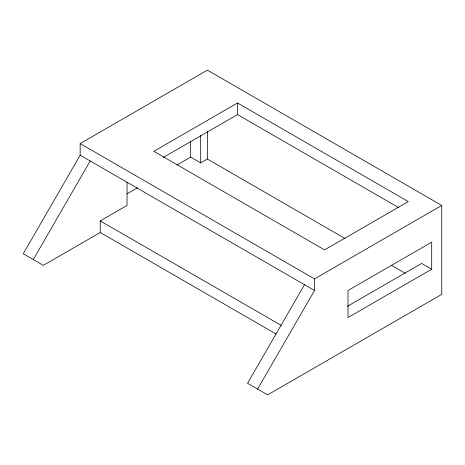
<?xml version="1.0" encoding="UTF-8"?>
<svg xmlns="http://www.w3.org/2000/svg" width="465" height="465" viewBox="0 0 465 465"><rect width="100%" height="100%" fill="white"/><g stroke="black" fill="none" stroke-linecap="round" stroke-linejoin="round"><path stroke-width="0.7" d="M304.482 284.69L247.566 383.27L267.654 394.866L441.75 294.357L441.75 205.437L207.39 70.134L80.166 143.586L80.166 155.182L23.25 253.762L43.338 265.358L100.254 232.5L276.198 334.079M33.294 259.563L90.21 160.983M257.61 389.071L314.526 290.486L314.526 278.89L80.166 143.586M237.522 102.992L153.822 151.317L324.57 249.897L408.27 201.572L237.522 102.992L237.522 114.588L398.854 207.733M163.192 157.501L237.522 114.588M126.98 193.876L137.594 187.75M176.915 165.046L190.65 157.118L200.694 162.913L207.39 159.047L345.001 238.499M100.254 232.5L100.254 220.904L127.038 205.437L127.038 182.245M314.526 278.89L441.75 205.437M347.332 306.342L421.662 263.428L431.706 269.223L431.706 242.166L348.006 290.486L348.006 317.549L431.706 269.223M391.501 265.346L405.323 273.327M80.166 155.182L314.526 290.486M100.254 220.904L281.22 325.384M207.39 131.607L207.39 159.047M200.694 135.367L200.694 162.913M190.65 141.168L190.65 157.118"/></g></svg>
